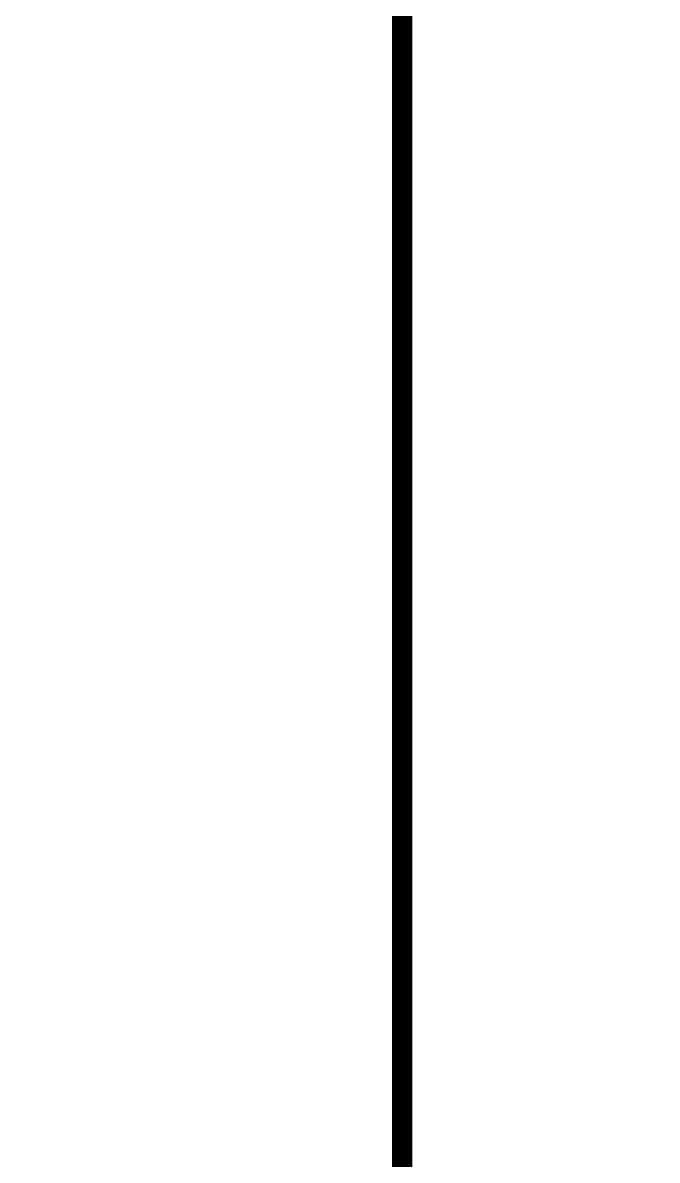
# Model space of a CAD drawing. Extents: x -160106 to 966792, y -663931 to 1550022.
# Drawn here: x -58253.3 to -58128.7, y -112930 to -112706.7 of the extents above; entities that cross this region are included whole.
import ezdxf
from ezdxf.enums import TextEntityAlignment as Align

# ---------------------------------------------------------------- set-up
doc = ezdxf.new("R2010")
doc.units = 0
doc.layers.add('0-cxFrame', color=155, linetype='Continuous')
doc.layers.add('0-cxText', color=131, linetype='Continuous', lineweight=25)
doc.styles.add('cx_tuming', font='simhei.ttf')
doc.styles.add('cx_tuqian1', font='')
doc.styles.add('黑体', font='simhei.ttf', dxfattribs={"height": 12})
doc.styles.get('cx_tuqian1').set_extended_font_data('SimSun')

# ---------------------------------------------------------------- blocks, each defined once
blk = doc.blocks.new('TK22.A2 L(Dragon)')
at = {"layer": '0-cxFrame', "color": 7, "const_width": 0.5}
blk.add_lwpolyline([(0, 0), (-594, 0), (-594, 420), (0, 420)], close=True, dxfattribs=at)
at = {"style": '黑体', "flags": 4}
blk.add_attdef('图幅', text='', height=3.3, dxfattribs=at).set_placement((-40, 3), align=Align.RIGHT)
at = {"layer": '0-cxText', "flags": 4}
for tag, height, style, p in [('建设单位', 3.5, 'cx_tuming', (-45, 240)), ('项目名称', 3.5, 'cx_tuming', (-45, 210)), ('子项名称', 3.5, 'cx_tuming', (-45, 180)), ('工程编号', 3.3, 'cx_tuqian1', (-35, 165)), ('图名1', 3.5, 'cx_tuming', (-45, 87)), ('图名2', 3.5, 'cx_tuming', (-45, 79)), ('图名3', 3.5, 'cx_tuming', (-45, 71)), ('出图日期', 3.3, 'cx_tuqian1', (-39, 60)), ('专业', 3.3, 'cx_tuqian1', (-55, 52)), ('版次', 3.3, 'cx_tuqian1', (-20, 44)), ('图号', 3.3, 'cx_tuqian1', (-55, 44))]:
    blk.add_attdef(tag, text='', height=height, dxfattribs=dict(at, style=style)).set_placement(p, align=Align.MIDDLE)
at = {"layer": 'Defpoints', "color": 6, "flags": 4}
for tag, height, style, p in [('tufu', 3.3, '黑体', (-12, 12)), ('dwfname', 4, 'cx_tuqian1', (-80, 3))]:
    blk.add_attdef(tag, text='', height=height, dxfattribs=dict(at, style=style)).set_placement(p, align=Align.RIGHT)

msp = doc.modelspace()

# ---------------------------------------------------------------- block references
at = {"layer": '0-cxFrame', "xscale": 8, "yscale": 8, "zscale": 8, "rotation": 270}
msp.add_blockref('TK22.A2 L(Dragon)', (-61538.81564180749, -113203.3695732799), dxfattribs=at)
at = {"layer": '0-cxFrame', "xscale": 3, "yscale": 3, "zscale": 3}
msp.add_blockref('TK22.A2 L(Dragon)', (-56396.81564180748, -113213.2374825218), dxfattribs=at)

doc.saveas('drawing.dxf')
